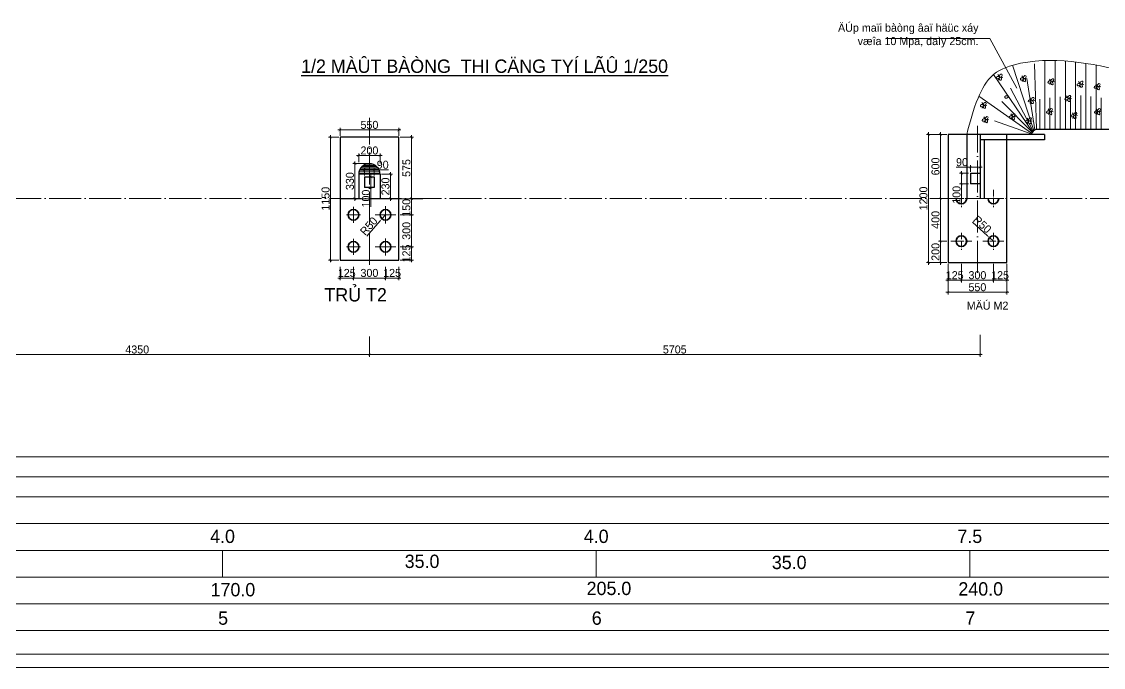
# Model space of a CAD drawing. Header units: millimetres. Extents: x -354608 to 492029, y -885357 to -234285.
# Drawn here: x -171098 to -69769, y -558518 to -498053 of the extents above; entities that cross this region are included whole.
import ezdxf

# ---------------------------------------------------------------- set-up
doc = ezdxf.new("R2010")
doc.units = ezdxf.units.MM
doc.header["$LTSCALE"] = 0.25
doc.header["$MEASUREMENT"] = 0
doc.header["$PDMODE"] = 34
doc.linetypes.add('ACAD_ISO04W100', pattern=[30, 24, -3, 0, -3])
doc.layers.get('0').update_dxf_attribs({"lineweight": 30})
for name, color, linetype, lineweight in [('!text', 130, 'Continuous', 20), ('!Truc', 1, 'ACAD_ISO04W100', 20), ('2', 253, 'Continuous', 15), ('dam', 1, 'Continuous', 35), ('duong 1', 1, 'Continuous', 30), ('duong 3', 3, 'Continuous', 30), ('duongtam', 3, 'ACAD_ISO04W100', 18)]:
    doc.layers.add(name, color=color, linetype=linetype, lineweight=lineweight)
doc.styles.add('K-THUOC', font='11_3664_VSWICONN.TTF')
doc.styles.get("Standard").update_dxf_attribs({"font": 'VNswitzerlandcondlight.TTF'})
doc.dimstyles.new('CHUAN TL 250', dxfattribs={"dimscale": 250, "dimtxt": 3, "dimasz": 1, "dimexe": 0.8, "dimexo": 0.5, "dimgap": 0.35, "dimtad": 1, "dimdec": 0, "dimlfac": 0.1, "dimzin": 0, "dimdsep": 46, "dimtxsty": 'K-THUOC', "dimblk": 'ARCHTICK', "dimcen": 1, "dimdle": 0.8, "dimclrd": 7, "dimclre": 7, "dimclrt": 256, "dimadec": 0, "dimazin": 0, "dimtfac": 1, "dimtdec": 0, "dimtmove": 0, "dimatfit": 3, "dimfxl": 0, "dimfrac": 2, "dimtolj": 1, "dimtzin": 0, "dimlwd": 15, "dimlwe": 15, "dimarcsym": 0})
doc.dimstyles.new('CHUAN TL 250$4', dxfattribs={"dimscale": 250, "dimtxt": 3, "dimasz": 1, "dimexe": 0.8, "dimexo": 0.5, "dimgap": 0.35, "dimtad": 1, "dimdec": 0, "dimlfac": 0.1, "dimzin": 0, "dimdsep": 46, "dimtxsty": 'K-THUOC', "dimblk1": 'ARCHTICK', "dimsah": 1, "dimcen": 1, "dimdle": 0.8, "dimclrd": 7, "dimclre": 7, "dimclrt": 256, "dimadec": 0, "dimazin": 0, "dimtfac": 1, "dimtdec": 0, "dimtmove": 0, "dimatfit": 3, "dimfxl": 0, "dimfrac": 2, "dimtolj": 1, "dimtzin": 0, "dimlwd": 15, "dimlwe": 15, "dimarcsym": 0})

# ---------------------------------------------------------------- blocks, each defined once
blk = doc.blocks.new('_ArchTick')
at = {"color": 0, "linetype": 'ByBlock', "const_width": 0.15}
blk.add_lwpolyline([(-0.5, -0.5), (0.5, 0.5)], dxfattribs=at)
blk = doc.blocks.new('*D132')
at = {"layer": '2', "color": 7, "lineweight": 15}
for p, q in [((-141269, -521023), (-141269, -522259)), ((-140019, -521023), (-140019, -522259)), ((-141469, -522059), (-139819, -522059))]:
    blk.add_line(p, q, dxfattribs=at)
at = {"layer": 'Defpoints', "color": 0}
for p in [(-141269, -520898), (-140019, -520898), (-140019, -522059)]:
    blk.add_point(p, dxfattribs=at)
at = {"layer": '2', "color": 7, "lineweight": 15, "xscale": 250, "yscale": 250, "zscale": 250, "rotation": 180}
blk.add_blockref('_ArchTick', (-141269, -522059), dxfattribs=at)
at = {"layer": '2', "color": 7, "lineweight": 15, "xscale": 250, "yscale": 250, "zscale": 250}
blk.add_blockref('_ArchTick', (-140019, -522059), dxfattribs=at)
at = {"layer": '2', "insert": (-140644, -521589), "char_height": 750, "attachment_point": 5, "style": 'K-THUOC'}
blk.add_mtext('\\A1;125', dxfattribs=at)
blk = doc.blocks.new('*D133')
at = {"layer": '2', "color": 7, "lineweight": 15}
for p, q in [((-140019, -521173), (-140019, -522259)), ((-137019, -521173), (-137019, -522259)), ((-140219, -522059), (-136819, -522059))]:
    blk.add_line(p, q, dxfattribs=at)
at = {"layer": 'Defpoints', "color": 0}
for p in [(-140019, -521048), (-137019, -521048), (-137019, -522059)]:
    blk.add_point(p, dxfattribs=at)
at = {"layer": '2', "color": 7, "lineweight": 15, "xscale": 250, "yscale": 250, "zscale": 250, "rotation": 180}
blk.add_blockref('_ArchTick', (-140019, -522059), dxfattribs=at)
at = {"layer": '2', "color": 7, "lineweight": 15, "xscale": 250, "yscale": 250, "zscale": 250}
blk.add_blockref('_ArchTick', (-137019, -522059), dxfattribs=at)
at = {"layer": '2', "insert": (-138519, -521589), "char_height": 750, "attachment_point": 5, "style": 'K-THUOC'}
blk.add_mtext('\\A1;300', dxfattribs=at)
blk = doc.blocks.new('*D134')
at = {"layer": '2', "color": 7, "lineweight": 15}
for p, q in [((-137019, -521023), (-137019, -522259)), ((-135769, -521023), (-135769, -522259)), ((-135569, -522059), (-137219, -522059))]:
    blk.add_line(p, q, dxfattribs=at)
at = {"layer": 'Defpoints', "color": 0}
for p in [(-137019, -520898), (-135769, -520898), (-137019, -522059)]:
    blk.add_point(p, dxfattribs=at)
at = {"layer": '2', "color": 7, "lineweight": 15, "xscale": 250, "yscale": 250, "zscale": 250, "rotation": 180}
blk.add_blockref('_ArchTick', (-137019, -522059), dxfattribs=at)
at = {"layer": '2', "color": 7, "lineweight": 15, "xscale": 250, "yscale": 250, "zscale": 250}
blk.add_blockref('_ArchTick', (-135769, -522059), dxfattribs=at)
at = {"layer": '2', "insert": (-136394, -521589), "char_height": 750, "attachment_point": 5, "style": 'K-THUOC'}
blk.add_mtext('\\A1;125', dxfattribs=at)
blk = doc.blocks.new('*D135')
at = {"layer": '2', "color": 7, "lineweight": 15}
for p, q in [((-138772, -518133), (-137514, -516706)), ((-137019, -516143), (-137349, -516519))]:
    blk.add_line(p, q, dxfattribs=at)
at = {"layer": '2', "color": 7}
blk.add_solid([(-137546, -516679), (-137483, -516734), (-137349, -516519)], dxfattribs=at)
at = {"layer": 'Defpoints', "color": 0}
for p in [(-137349, -516519), (-137019, -516143)]:
    blk.add_point(p, dxfattribs=at)
at = {"layer": '2', "insert": (-138579, -517202), "char_height": 750, "attachment_point": 5, "rotation": 48.61126, "style": 'K-THUOC'}
blk.add_mtext('\\A1;R50', dxfattribs=at)
blk = doc.blocks.new('*D137')
at = {"layer": '2', "color": 7, "lineweight": 15}
for p, q in [((-138844, -512593), (-138176, -512593)), ((-138376, -512393), (-138376, -513593)), ((-138844, -513593), (-138176, -513593)), ((-138376, -513593), (-138376, -515396))]:
    blk.add_line(p, q, dxfattribs=at)
at = {"layer": 'Defpoints', "color": 0}
for p in [(-138969, -512593), (-138969, -513593), (-138376, -513593)]:
    blk.add_point(p, dxfattribs=at)
at = {"layer": '2', "color": 7, "lineweight": 15, "xscale": 250, "yscale": 250, "zscale": 250}
for p, rotation in [((-138376, -512593), 90), ((-138376, -513593), 270)]:
    blk.add_blockref('_ArchTick', p, dxfattribs=dict(at, rotation=rotation))
at = {"layer": '2', "lineweight": 50, "insert": (-138846, -514620), "char_height": 750, "attachment_point": 5, "rotation": 90, "style": 'K-THUOC'}
blk.add_mtext('\\A1;100', dxfattribs=at)
blk = doc.blocks.new('*D138')
at = {"layer": '2', "color": 7, "lineweight": 15}
for p, q in [((-137394, -512343), (-136344, -512343)), ((-136544, -512143), (-136544, -514833)), ((-137394, -514633), (-136344, -514633))]:
    blk.add_line(p, q, dxfattribs=at)
at = {"layer": 'Defpoints', "color": 0}
for p in [(-137519, -512343), (-137519, -514633), (-136544, -514633)]:
    blk.add_point(p, dxfattribs=at)
at = {"layer": '2', "color": 7, "lineweight": 15, "xscale": 250, "yscale": 250, "zscale": 250}
for p, rotation in [((-136544, -512343), 90), ((-136544, -514633), 270)]:
    blk.add_blockref('_ArchTick', p, dxfattribs=dict(at, rotation=rotation))
at = {"layer": '2', "lineweight": 50, "insert": (-137014, -513488), "char_height": 750, "attachment_point": 5, "rotation": 90, "style": 'K-THUOC'}
blk.add_mtext('\\A1;230', dxfattribs=at)
blk = doc.blocks.new('*D139')
at = {"layer": '2', "color": 7, "lineweight": 15}
for p, q in [((-138644, -511343), (-140075, -511343)), ((-139875, -514833), (-139875, -511143)), ((-139644, -514633), (-140075, -514633))]:
    blk.add_line(p, q, dxfattribs=at)
at = {"layer": 'Defpoints', "color": 0}
for p in [(-139875, -511343), (-138519, -511343), (-139519, -514633)]:
    blk.add_point(p, dxfattribs=at)
at = {"layer": '2', "color": 7, "lineweight": 15, "xscale": 250, "yscale": 250, "zscale": 250}
for p, rotation in [((-139875, -511343), 90), ((-139875, -514633), 270)]:
    blk.add_blockref('_ArchTick', p, dxfattribs=dict(at, rotation=rotation))
at = {"layer": '2', "lineweight": 50, "insert": (-140345, -512988), "char_height": 750, "attachment_point": 5, "rotation": 90, "style": 'K-THUOC'}
blk.add_mtext('\\A1;330', dxfattribs=at)
blk = doc.blocks.new('*D136')
at = {"layer": '2', "color": 7, "lineweight": 15}
for p, q in [((-137319, -510590), (-139719, -510590)), ((-139519, -511218), (-139519, -510390)), ((-137519, -511341), (-137519, -510390))]:
    blk.add_line(p, q, dxfattribs=at)
at = {"layer": 'Defpoints', "color": 0}
for p in [(-139519, -510590), (-139519, -511343), (-137519, -511466)]:
    blk.add_point(p, dxfattribs=at)
at = {"layer": '2', "color": 7, "lineweight": 15, "xscale": 250, "yscale": 250, "zscale": 250, "rotation": 180}
blk.add_blockref('_ArchTick', (-139519, -510590), dxfattribs=at)
at = {"layer": '2', "color": 7, "lineweight": 15, "xscale": 250, "yscale": 250, "zscale": 250}
blk.add_blockref('_ArchTick', (-137519, -510590), dxfattribs=at)
at = {"layer": '2', "lineweight": 50, "insert": (-138519, -510120), "char_height": 750, "attachment_point": 5, "style": 'K-THUOC'}
blk.add_mtext('\\A1;200', dxfattribs=at)
blk = doc.blocks.new('*D140')
at = {"layer": '2', "color": 7, "lineweight": 15}
for p, q in [((-139169, -511927), (-138069, -511927)), ((-138969, -512468), (-138969, -511727)), ((-138069, -512468), (-138069, -511727)), ((-138069, -511927), (-136734, -511927))]:
    blk.add_line(p, q, dxfattribs=at)
at = {"layer": 'Defpoints', "color": 0}
for p in [(-138969, -512593), (-138069, -511927), (-138069, -512593)]:
    blk.add_point(p, dxfattribs=at)
at = {"layer": '2', "color": 7, "lineweight": 15, "xscale": 250, "yscale": 250, "zscale": 250, "rotation": 180}
blk.add_blockref('_ArchTick', (-138969, -511927), dxfattribs=at)
at = {"layer": '2', "color": 7, "lineweight": 15, "xscale": 250, "yscale": 250, "zscale": 250}
blk.add_blockref('_ArchTick', (-138069, -511927), dxfattribs=at)
at = {"layer": '2', "lineweight": 50, "insert": (-137276, -511456), "char_height": 750, "attachment_point": 5, "style": 'K-THUOC'}
blk.add_mtext('\\A1;90', dxfattribs=at)
blk = doc.blocks.new('*D141')
at = {"layer": '2', "color": 7, "lineweight": 15}
for p, q in [((-141469, -508196), (-135569, -508196)), ((-141269, -508758), (-141269, -507996)), ((-135769, -508758), (-135769, -507996))]:
    blk.add_line(p, q, dxfattribs=at)
at = {"layer": 'Defpoints', "color": 0}
for p in [(-135769, -508196), (-141269, -508883), (-135769, -508883)]:
    blk.add_point(p, dxfattribs=at)
at = {"layer": '2', "color": 7, "lineweight": 15, "xscale": 250, "yscale": 250, "zscale": 250, "rotation": 180}
blk.add_blockref('_ArchTick', (-141269, -508196), dxfattribs=at)
at = {"layer": '2', "color": 7, "lineweight": 15, "xscale": 250, "yscale": 250, "zscale": 250}
blk.add_blockref('_ArchTick', (-135769, -508196), dxfattribs=at)
at = {"layer": '2', "insert": (-138519, -507726), "char_height": 750, "attachment_point": 5, "style": 'K-THUOC'}
blk.add_mtext('\\A1;550', dxfattribs=at)
blk = doc.blocks.new('*D142')
at = {"layer": '2', "color": 7, "lineweight": 15}
for p, q in [((-135644, -508883), (-134383, -508883)), ((-134583, -508683), (-134583, -514833)), ((-135644, -514633), (-134383, -514633))]:
    blk.add_line(p, q, dxfattribs=at)
at = {"layer": 'Defpoints', "color": 0}
for p in [(-135769, -508883), (-135769, -514633), (-134583, -514633)]:
    blk.add_point(p, dxfattribs=at)
at = {"layer": '2', "color": 7, "lineweight": 15, "xscale": 250, "yscale": 250, "zscale": 250}
for p, rotation in [((-134583, -508883), 90), ((-134583, -514633), 270)]:
    blk.add_blockref('_ArchTick', p, dxfattribs=dict(at, rotation=rotation))
at = {"layer": '2', "insert": (-135052, -511758), "char_height": 750, "attachment_point": 5, "rotation": 90, "style": 'K-THUOC'}
blk.add_mtext('\\A1;575', dxfattribs=at)
blk = doc.blocks.new('*D143')
at = {"layer": '2', "color": 7, "lineweight": 15}
for p, q in [((-135644, -519143), (-134383, -519143)), ((-134583, -520583), (-134583, -518943)), ((-135644, -520383), (-134383, -520383))]:
    blk.add_line(p, q, dxfattribs=at)
at = {"layer": 'Defpoints', "color": 0}
for p in [(-135769, -519143), (-134583, -519143), (-135769, -520383)]:
    blk.add_point(p, dxfattribs=at)
at = {"layer": '2', "color": 7, "lineweight": 15, "xscale": 250, "yscale": 250, "zscale": 250}
for p, rotation in [((-134583, -519143), 90), ((-134583, -520383), 270)]:
    blk.add_blockref('_ArchTick', p, dxfattribs=dict(at, rotation=rotation))
at = {"layer": '2', "insert": (-135052, -519763), "char_height": 750, "attachment_point": 5, "rotation": 90, "style": 'K-THUOC'}
blk.add_mtext('\\A1;125', dxfattribs=at)
blk = doc.blocks.new('*D144')
at = {"layer": '2', "color": 7, "lineweight": 15}
for p, q in [((-135644, -516143), (-134383, -516143)), ((-134583, -519343), (-134583, -515943)), ((-135644, -519143), (-134383, -519143))]:
    blk.add_line(p, q, dxfattribs=at)
at = {"layer": 'Defpoints', "color": 0}
for p in [(-135769, -516143), (-134583, -516143), (-135769, -519143)]:
    blk.add_point(p, dxfattribs=at)
at = {"layer": '2', "color": 7, "lineweight": 15, "xscale": 250, "yscale": 250, "zscale": 250}
for p, rotation in [((-134583, -516143), 90), ((-134583, -519143), 270)]:
    blk.add_blockref('_ArchTick', p, dxfattribs=dict(at, rotation=rotation))
at = {"layer": '2', "insert": (-135053, -517643), "char_height": 750, "attachment_point": 5, "rotation": 90, "style": 'K-THUOC'}
blk.add_mtext('\\A1;300', dxfattribs=at)
blk = doc.blocks.new('*D145')
at = {"layer": '2', "color": 7, "lineweight": 15}
for p, q in [((-141394, -508883), (-142355, -508883)), ((-142155, -520583), (-142155, -508683)), ((-141394, -520383), (-142355, -520383))]:
    blk.add_line(p, q, dxfattribs=at)
at = {"layer": 'Defpoints', "color": 0}
for p in [(-142155, -508883), (-141269, -508883), (-141269, -520383)]:
    blk.add_point(p, dxfattribs=at)
at = {"layer": '2', "color": 7, "lineweight": 15, "xscale": 250, "yscale": 250, "zscale": 250}
for p, rotation in [((-142155, -508883), 90), ((-142155, -520383), 270)]:
    blk.add_blockref('_ArchTick', p, dxfattribs=dict(at, rotation=rotation))
at = {"layer": '2', "insert": (-142625, -514633), "char_height": 750, "attachment_point": 5, "rotation": 90, "style": 'K-THUOC'}
blk.add_mtext('\\A1;1150', dxfattribs=at)
blk = doc.blocks.new('*D146')
at = {"layer": '2', "color": 7, "lineweight": 15}
for p, q in [((-135149, -514633), (-134383, -514633)), ((-134583, -516343), (-134583, -514433)), ((-135149, -516143), (-134383, -516143))]:
    blk.add_line(p, q, dxfattribs=at)
at = {"layer": 'Defpoints', "color": 0}
for p in [(-135274, -514633), (-134583, -514633), (-135274, -516143)]:
    blk.add_point(p, dxfattribs=at)
at = {"layer": '2', "color": 7, "lineweight": 15, "xscale": 250, "yscale": 250, "zscale": 250}
for p, rotation in [((-134583, -514633), 90), ((-134583, -516143), 270)]:
    blk.add_blockref('_ArchTick', p, dxfattribs=dict(at, rotation=rotation))
at = {"layer": '2', "insert": (-135053, -515488), "char_height": 750, "attachment_point": 5, "rotation": 90, "style": 'K-THUOC'}
blk.add_mtext('\\A1;150', dxfattribs=at)
blk = doc.blocks.new('*D147')
at = {"layer": '2', "color": 7, "lineweight": 15}
for p, q in [((-82043, -516844), (-80627, -518114)), ((-80069, -518614), (-80441, -518280))]:
    blk.add_line(p, q, dxfattribs=at)
at = {"layer": '2', "color": 7}
blk.add_solid([(-80599, -518083), (-80655, -518145), (-80441, -518280)], dxfattribs=at)
at = {"layer": 'Defpoints', "color": 0}
for p in [(-80441, -518280), (-80069, -518614)]:
    blk.add_point(p, dxfattribs=at)
at = {"layer": '2', "lineweight": 50, "insert": (-81114, -517045), "char_height": 750, "attachment_point": 5, "rotation": 318.12064, "style": 'K-THUOC'}
blk.add_mtext('\\A1;R50', dxfattribs=at)
blk = doc.blocks.new('*D148')
at = {"layer": '2', "color": 7, "lineweight": 15}
for p, q in [((-84319, -520739), (-84319, -522470)), ((-83069, -520739), (-83069, -522470)), ((-84519, -522270), (-82869, -522270))]:
    blk.add_line(p, q, dxfattribs=at)
at = {"layer": 'Defpoints', "color": 0}
for p in [(-84319, -520614), (-83069, -520614), (-83069, -522270)]:
    blk.add_point(p, dxfattribs=at)
at = {"layer": '2', "color": 7, "lineweight": 15, "xscale": 250, "yscale": 250, "zscale": 250, "rotation": 180}
blk.add_blockref('_ArchTick', (-84319, -522270), dxfattribs=at)
at = {"layer": '2', "color": 7, "lineweight": 15, "xscale": 250, "yscale": 250, "zscale": 250}
blk.add_blockref('_ArchTick', (-83069, -522270), dxfattribs=at)
at = {"layer": '2', "insert": (-83694, -521801), "char_height": 750, "attachment_point": 5, "style": 'K-THUOC'}
blk.add_mtext('\\A1;125', dxfattribs=at)
blk = doc.blocks.new('*D149')
at = {"layer": '2', "color": 7, "lineweight": 15}
for p, q in [((-83068, -521384), (-83068, -522470)), ((-80068, -521384), (-80068, -522470)), ((-83268, -522270), (-79868, -522270))]:
    blk.add_line(p, q, dxfattribs=at)
at = {"layer": 'Defpoints', "color": 0}
for p in [(-83068, -521259), (-80068, -521259), (-80068, -522270)]:
    blk.add_point(p, dxfattribs=at)
at = {"layer": '2', "color": 7, "lineweight": 15, "xscale": 250, "yscale": 250, "zscale": 250, "rotation": 180}
blk.add_blockref('_ArchTick', (-83068, -522270), dxfattribs=at)
at = {"layer": '2', "color": 7, "lineweight": 15, "xscale": 250, "yscale": 250, "zscale": 250}
blk.add_blockref('_ArchTick', (-80068, -522270), dxfattribs=at)
at = {"layer": '2', "insert": (-81568, -521800), "char_height": 750, "attachment_point": 5, "style": 'K-THUOC'}
blk.add_mtext('\\A1;300', dxfattribs=at)
blk = doc.blocks.new('*D150')
at = {"layer": '2', "color": 7, "lineweight": 15}
for p, q in [((-80069, -520739), (-80069, -522470)), ((-78819, -520739), (-78819, -522470)), ((-78619, -522270), (-80269, -522270))]:
    blk.add_line(p, q, dxfattribs=at)
at = {"layer": 'Defpoints', "color": 0}
for p in [(-80069, -520614), (-78819, -520614), (-80069, -522270)]:
    blk.add_point(p, dxfattribs=at)
at = {"layer": '2', "color": 7, "lineweight": 15, "xscale": 250, "yscale": 250, "zscale": 250, "rotation": 180}
blk.add_blockref('_ArchTick', (-80069, -522270), dxfattribs=at)
at = {"layer": '2', "color": 7, "lineweight": 15, "xscale": 250, "yscale": 250, "zscale": 250}
blk.add_blockref('_ArchTick', (-78819, -522270), dxfattribs=at)
at = {"layer": '2', "insert": (-79444, -521801), "char_height": 750, "attachment_point": 5, "style": 'K-THUOC'}
blk.add_mtext('\\A1;125', dxfattribs=at)
blk = doc.blocks.new('*D151')
at = {"layer": '2', "color": 7, "lineweight": 15}
for p, q in [((-84319, -520739), (-84319, -523597)), ((-78819, -520739), (-78819, -523597)), ((-78619, -523397), (-84519, -523397))]:
    blk.add_line(p, q, dxfattribs=at)
at = {"layer": 'Defpoints', "color": 0}
for p in [(-84319, -520614), (-78819, -520614), (-84319, -523397)]:
    blk.add_point(p, dxfattribs=at)
at = {"layer": '2', "color": 7, "lineweight": 15, "xscale": 250, "yscale": 250, "zscale": 250, "rotation": 180}
blk.add_blockref('_ArchTick', (-84319, -523397), dxfattribs=at)
at = {"layer": '2', "color": 7, "lineweight": 15, "xscale": 250, "yscale": 250, "zscale": 250}
blk.add_blockref('_ArchTick', (-78819, -523397), dxfattribs=at)
at = {"layer": '2', "insert": (-81569, -522927), "char_height": 750, "attachment_point": 5, "style": 'K-THUOC'}
blk.add_mtext('\\A1;550', dxfattribs=at)
blk = doc.blocks.new('*D152')
at = {"layer": '2', "color": 7, "lineweight": 15}
for p, q in [((-84444, -508614), (-85223, -508614)), ((-85023, -508414), (-85023, -514814)), ((-84444, -514614), (-85223, -514614))]:
    blk.add_line(p, q, dxfattribs=at)
at = {"layer": 'Defpoints', "color": 0}
for p in [(-84319, -508614), (-85023, -514614), (-84319, -514614)]:
    blk.add_point(p, dxfattribs=at)
at = {"layer": '2', "color": 7, "lineweight": 15, "xscale": 250, "yscale": 250, "zscale": 250}
for p, rotation in [((-85023, -508614), 90), ((-85023, -514614), 270)]:
    blk.add_blockref('_ArchTick', p, dxfattribs=dict(at, rotation=rotation))
at = {"layer": '2', "insert": (-85493, -511614), "char_height": 750, "attachment_point": 5, "rotation": 90, "style": 'K-THUOC'}
blk.add_mtext('\\A1;600', dxfattribs=at)
blk = doc.blocks.new('*D153')
at = {"layer": '2', "color": 7, "lineweight": 15}
for p, q in [((-84444, -514614), (-85223, -514614)), ((-85023, -514414), (-85023, -518814)), ((-84444, -518614), (-85223, -518614))]:
    blk.add_line(p, q, dxfattribs=at)
at = {"layer": 'Defpoints', "color": 0}
for p in [(-84319, -514614), (-85023, -518614), (-84319, -518614)]:
    blk.add_point(p, dxfattribs=at)
at = {"layer": '2', "color": 7, "lineweight": 15, "xscale": 250, "yscale": 250, "zscale": 250}
for p, rotation in [((-85023, -514614), 90), ((-85023, -518614), 270)]:
    blk.add_blockref('_ArchTick', p, dxfattribs=dict(at, rotation=rotation))
at = {"layer": '2', "insert": (-85493, -516614), "char_height": 750, "attachment_point": 5, "rotation": 90, "style": 'K-THUOC'}
blk.add_mtext('\\A1;400', dxfattribs=at)
blk = doc.blocks.new('*D154')
at = {"layer": '2', "color": 7, "lineweight": 15}
for p, q in [((-84444, -508614), (-86349, -508614)), ((-86149, -508414), (-86149, -520814)), ((-84444, -520614), (-86349, -520614))]:
    blk.add_line(p, q, dxfattribs=at)
at = {"layer": 'Defpoints', "color": 0}
for p in [(-84319, -508614), (-86149, -520614), (-84319, -520614)]:
    blk.add_point(p, dxfattribs=at)
at = {"layer": '2', "color": 7, "lineweight": 15, "xscale": 250, "yscale": 250, "zscale": 250}
for p, rotation in [((-86149, -508614), 90), ((-86149, -520614), 270)]:
    blk.add_blockref('_ArchTick', p, dxfattribs=dict(at, rotation=rotation))
at = {"layer": '2', "insert": (-86619, -514614), "char_height": 750, "attachment_point": 5, "rotation": 90, "style": 'K-THUOC'}
blk.add_mtext('\\A1;1200', dxfattribs=at)
blk = doc.blocks.new('*D156')
at = {"layer": '2', "color": 7, "lineweight": 15}
for p, q in [((-82219, -511685), (-83553, -511685)), ((-82219, -512118), (-82219, -511485)), ((-81119, -511685), (-82219, -511685)), ((-81319, -512118), (-81319, -511485))]:
    blk.add_line(p, q, dxfattribs=at)
at = {"layer": 'Defpoints', "color": 0}
for p in [(-82219, -511685), (-82219, -512243), (-81319, -512243)]:
    blk.add_point(p, dxfattribs=at)
at = {"layer": '2', "color": 7, "lineweight": 15, "xscale": 250, "yscale": 250, "zscale": 250, "rotation": 180}
blk.add_blockref('_ArchTick', (-82219, -511685), dxfattribs=at)
at = {"layer": '2', "color": 7, "lineweight": 15, "xscale": 250, "yscale": 250, "zscale": 250}
blk.add_blockref('_ArchTick', (-81319, -511685), dxfattribs=at)
at = {"layer": '2', "insert": (-83011, -511215), "char_height": 750, "attachment_point": 5, "style": 'K-THUOC'}
blk.add_mtext('\\A1;90', dxfattribs=at)
blk = doc.blocks.new('*D155')
at = {"layer": '2', "color": 7, "lineweight": 15}
for p, q in [((-82402, -512243), (-83252, -512243)), ((-83052, -512043), (-83052, -513243)), ((-82418, -513243), (-83252, -513243)), ((-83052, -513243), (-83052, -515046))]:
    blk.add_line(p, q, dxfattribs=at)
at = {"layer": 'Defpoints', "color": 0}
for p in [(-82277, -512243), (-83052, -513243), (-82293, -513243)]:
    blk.add_point(p, dxfattribs=at)
at = {"layer": '2', "color": 7, "lineweight": 15, "xscale": 250, "yscale": 250, "zscale": 250}
for p, rotation in [((-83052, -512243), 90), ((-83052, -513243), 270)]:
    blk.add_blockref('_ArchTick', p, dxfattribs=dict(at, rotation=rotation))
at = {"layer": '2', "insert": (-83522, -514270), "char_height": 750, "attachment_point": 5, "rotation": 90, "style": 'K-THUOC'}
blk.add_mtext('\\A1;100', dxfattribs=at)
blk = doc.blocks.new('*D164')
at = {"layer": '2', "color": 7, "lineweight": 15}
for p, q in [((-138519, -527529), (-138519, -529428)), ((-81319, -527389), (-81319, -529428)), ((-138719, -529228), (-81119, -529228))]:
    blk.add_line(p, q, dxfattribs=at)
at = {"layer": 'Defpoints', "color": 0}
for p in [(-138519, -527404), (-81319, -527264), (-81319, -529228)]:
    blk.add_point(p, dxfattribs=at)
at = {"layer": '2', "color": 7, "lineweight": 15, "xscale": 250, "yscale": 250, "zscale": 250, "rotation": 180}
blk.add_blockref('_ArchTick', (-138519, -529228), dxfattribs=at)
at = {"layer": '2', "color": 7, "lineweight": 15, "xscale": 250, "yscale": 250, "zscale": 250}
blk.add_blockref('_ArchTick', (-81319, -529228), dxfattribs=at)
at = {"layer": '2', "insert": (-109919, -528758), "char_height": 750, "attachment_point": 5, "style": 'K-THUOC'}
blk.add_mtext('\\A1;5705', dxfattribs=at)
blk = doc.blocks.new('*D165')
at = {"layer": '2', "color": 7, "lineweight": 15}
for p, q in [((-182019, -527459), (-182019, -529428)), ((-138519, -528007), (-138519, -529428)), ((-182219, -529228), (-138319, -529228))]:
    blk.add_line(p, q, dxfattribs=at)
at = {"layer": 'Defpoints', "color": 0}
for p in [(-182019, -527334), (-138519, -527882), (-138519, -529228)]:
    blk.add_point(p, dxfattribs=at)
at = {"layer": '2', "color": 7, "lineweight": 15, "xscale": 250, "yscale": 250, "zscale": 250, "rotation": 180}
blk.add_blockref('_ArchTick', (-182019, -529228), dxfattribs=at)
at = {"layer": '2', "color": 7, "lineweight": 15, "xscale": 250, "yscale": 250, "zscale": 250}
blk.add_blockref('_ArchTick', (-138519, -529228), dxfattribs=at)
at = {"layer": '2', "insert": (-160269, -528758), "char_height": 750, "attachment_point": 5, "style": 'K-THUOC'}
blk.add_mtext('\\A1;4350', dxfattribs=at)
blk = doc.blocks.new('*D810')
at = {"layer": '2', "color": 7, "lineweight": 15}
for p, q in [((-84444, -518614), (-85223, -518614)), ((-85023, -520814), (-85023, -518414)), ((-84444, -520614), (-85223, -520614))]:
    blk.add_line(p, q, dxfattribs=at)
at = {"layer": 'Defpoints', "color": 0}
for p in [(-85023, -518614), (-84319, -518614), (-84319, -520614)]:
    blk.add_point(p, dxfattribs=at)
at = {"layer": '2', "color": 7, "lineweight": 15, "xscale": 250, "yscale": 250, "zscale": 250}
for p, rotation in [((-85023, -518614), 90), ((-85023, -520614), 270)]:
    blk.add_blockref('_ArchTick', p, dxfattribs=dict(at, rotation=rotation))
at = {"layer": '2', "insert": (-85493, -519614), "char_height": 750, "attachment_point": 5, "rotation": 90, "style": 'K-THUOC'}
blk.add_mtext('\\A1;200', dxfattribs=at)

msp = doc.modelspace()

# ---------------------------------------------------------------- linework, layer by layer
at = {"layer": '!text', "color": 2}
for p, q in [((-76281.5, -508247.9), (-78289.3, -502137.3)), ((-76038.6, -508133.5), (-76229.4, -502011.2)), ((-76405.9, -508367.1), (-80071.5, -503013.4)), ((-76199.8, -508195.9), (-76928.8, -503384)), ((-76358.1, -508314), (-78467.1, -504270.5)), ((-76493.8, -508507.3), (-81437.1, -505037.1)), ((-76439.8, -508412.5), (-79284.9, -505516.7)), ((-76518.2, -508566.2), (-79965.7, -507328.4)), ((-141268.6, -514633.5), (-133517.1, -514633.5)), ((-343464.9, -538812.3), (-39561.6, -538812.3)), ((-322182.5, -540687.3), (-41792.9, -540687.3)), ((-343464.9, -542562.3), (-39561.6, -542562.3)), ((-343464.9, -545062.3), (-39561.6, -545062.3)), ((-343464.9, -547562.3), (-39561.6, -547562.3)), ((-152268.6, -550062.3), (-152268.6, -547562.3)), ((-117268.6, -550062.3), (-117268.6, -547562.3)), ((-82268.6, -550062.3), (-82268.6, -547562.3)), ((-343464.9, -550062.3), (-39561.6, -550062.3)), ((-343464.9, -552562.3), (-39561.6, -552562.3)), ((-343464.9, -555062.3), (-39561.6, -555062.3))]:
    msp.add_line(p, q, dxfattribs=at)
msp.add_spline([(-41802.2, -508133.5), (-56410.3, -505184.4), (-66695.7, -502944.3), (-77528.8, -501956.4), (-80055.7, -503000.2), (-81509.5, -505207.2), (-82568.6, -508614.3)], degree=3, dxfattribs=at)
at = {"layer": '!Truc', "ltscale": 500}
for p, q in [((-140018.6, -516877.6), (-140018.6, -515384)), ((-137025.3, -515345.9), (-137025.3, -516941.1)), ((-139342, -516143.5), (-140672.5, -516143.5)), ((-137995.3, -516143.5), (-136042, -516143.5)), ((-140018.6, -519877.6), (-140018.6, -518384)), ((-137025.3, -518345.9), (-137025.3, -519941.1)), ((-139342, -519143.5), (-140672.5, -519143.5)), ((-137995.3, -519143.5), (-136042, -519143.5))]:
    msp.add_line(p, q, dxfattribs=at)
at = {"layer": '2'}
for p, q in [((-80397.7, -499624.6), (-90134.9, -499636.8)), ((-77860.6, -504272.5), (-80397.7, -499624.6)), ((-75248.2, -508133.5), (-75248.2, -501695.4)), ((-74288.2, -508133.5), (-74288.2, -501690.3)), ((-73328.2, -508133.5), (-73328.2, -501737.6)), ((-72368.2, -508133.5), (-72368.2, -501830.7)), ((-71408.2, -508133.5), (-71408.2, -501962.8)), ((-70448.2, -508133.5), (-70448.2, -502127)), ((-79479.4, -503241.7), (-79648.9, -503002.9)), ((-79479.4, -503241.7), (-79616, -503529.7)), ((-79479.4, -503241.7), (-79175.2, -503272.6)), ((-77231.6, -503371.9), (-77401, -503133.1)), ((-77231.6, -503371.9), (-77368.1, -503659.9)), ((-77231.6, -503371.9), (-76927.3, -503402.8)), ((-74654.5, -503665.2), (-74824, -503426.4)), ((-74654.5, -503665.2), (-74791.1, -503953.2)), ((-74654.5, -503665.2), (-74350.3, -503696.1)), ((-71916.6, -503893.4), (-72086.1, -503654.6)), ((-71916.6, -503893.4), (-72053.1, -504181.4)), ((-71916.6, -503893.4), (-71612.4, -503924.3)), ((-70320.3, -504121.2), (-70489.8, -503882.4)), ((-70320.3, -504121.2), (-70456.8, -504409.2)), ((-70320.3, -504121.2), (-70016.1, -504152.1)), ((-76502.1, -505420.1), (-76671.5, -505181.2)), ((-76502.1, -505420.1), (-76638.6, -505708)), ((-76502.1, -505420.1), (-76197.9, -505450.9)), ((-75728.2, -508133.5), (-75728.2, -505308.9)), ((-74768.2, -508133.5), (-74768.2, -505198.1)), ((-73808.2, -508133.5), (-73808.2, -505087.2)), ((-73058.2, -505227.2), (-73227.7, -504988.3)), ((-73058.2, -505227.2), (-73194.7, -505515.1)), ((-73058.2, -505227.2), (-72754, -505258)), ((-72848.2, -508133.5), (-72848.2, -504976.4)), ((-71888.2, -508133.5), (-71888.2, -504972)), ((-70928.2, -508133.5), (-70928.2, -505074.1)), ((-69968.2, -508133.5), (-69968.2, -505176.2)), ((-80978, -505877.5), (-81147.5, -505638.7)), ((-80978, -505877.5), (-81114.5, -506165.5)), ((-80978, -505877.5), (-80673.8, -505908.4)), ((-74784.8, -506463.7), (-74954.3, -506224.9)), ((-74784.8, -506463.7), (-74921.4, -506751.7)), ((-74784.8, -506463.7), (-74480.6, -506494.6)), ((-72503, -506822.1), (-72672.5, -506583.2)), ((-70287.7, -506464.1), (-70457.2, -506225.3)), ((-70287.7, -506464.1), (-70424.2, -506752.1)), ((-70287.7, -506464.1), (-69983.5, -506495)), ((-80800.2, -507212.8), (-80969.7, -506974)), ((-80800.2, -507212.8), (-80936.7, -507500.8)), ((-80800.2, -507212.8), (-80496, -507243.7)), ((-78273.3, -506929.8), (-78442.8, -506690.9)), ((-78273.3, -506929.8), (-78409.8, -507217.7)), ((-78273.3, -506929.8), (-77969.1, -506960.6)), ((-76738.2, -507330.8), (-76907.7, -507091.9)), ((-76738.2, -507330.8), (-76874.8, -507618.8)), ((-76738.2, -507330.8), (-76434, -507361.6)), ((-72503, -506822.1), (-72639.5, -507110.1)), ((-72503, -506822.1), (-72198.8, -506852.9))]:
    msp.add_line(p, q, dxfattribs=at)
at = {"layer": '2', "lineweight": 9}
for p, q in [((-137814.7, -511633.2), (-139222.5, -511633.2)), ((-137965.9, -511510.1), (-139071.3, -511510.1)), ((-138197.5, -511396.4), (-138839.8, -511396.4)), ((-139515.7, -512267.7), (-137521.5, -512267.7)), ((-137542.6, -512125.6), (-139494.6, -512125.6)), ((-137589.3, -511974.1), (-139447.9, -511974.1)), ((-137643, -511860.5), (-139394.2, -511860.5)), ((-137723.2, -511737.4), (-139314, -511737.4))]:
    msp.add_line(p, q, dxfattribs=at)
at = {"layer": '2', "color": 1, "lineweight": 5}
for p, q in [((-348358.2, -557268.3), (68322.4, -557268.3)), ((-354608.2, -558518.3), (69572.4, -558518.3))]:
    msp.add_line(p, q, dxfattribs=at)
at = {"layer": '2', "extrusion": (0, 0, -1)}
for centre, major_axis in [((-79637.4, -503289.4), (156.5, 52.4)), ((-79415.5, -503393.9), (63.7, -152.3)), ((-79374.8, -503114.1), (104.8, 127.5)), ((-77389.5, -503419.6), (156.5, 52.4)), ((-77167.6, -503524.1), (63.7, -152.3)), ((-77126.9, -503244.2), (104.8, 127.5)), ((-74812.5, -503712.9), (156.5, 52.4)), ((-74549.9, -503537.5), (104.8, 127.5)), ((-71812, -503765.7), (104.8, 127.5)), ((-74590.6, -503817.4), (63.7, -152.3)), ((-72074.5, -503941.1), (156.5, 52.4)), ((-71852.6, -504045.6), (63.7, -152.3)), ((-70478.2, -504168.9), (156.5, 52.4)), ((-70256.3, -504273.4), (63.7, -152.3)), ((-70215.7, -503993.5), (104.8, 127.5)), ((-80873.4, -505749.8), (104.8, 127.5)), ((-78855.5, -505111.7), (156.5, 52.4)), ((-76660, -505467.7), (156.5, 52.4)), ((-76438.1, -505572.2), (63.7, -152.3)), ((-76397.4, -505292.4), (104.8, 127.5)), ((-73216.2, -505274.8), (156.5, 52.4)), ((-72994.3, -505379.3), (63.7, -152.3)), ((-72953.6, -505099.5), (104.8, 127.5)), ((-81135.9, -505925.2), (156.5, 52.4)), ((-80914, -506029.7), (63.7, -152.3)), ((-78168.7, -506802.1), (104.8, 127.5)), ((-74942.8, -506511.3), (156.5, 52.4)), ((-74720.9, -506615.9), (63.7, -152.3)), ((-74680.2, -506336), (104.8, 127.5)), ((-72398.4, -506694.4), (104.8, 127.5)), ((-70445.6, -506511.8), (156.5, 52.4)), ((-70223.8, -506616.3), (63.7, -152.3)), ((-70183.1, -506336.4), (104.8, 127.5)), ((-80958.2, -507260.5), (156.5, 52.4)), ((-80736.3, -507365), (63.7, -152.3)), ((-80695.6, -507085.1), (104.8, 127.5)), ((-78431.2, -506977.4), (156.5, 52.4)), ((-78209.3, -507081.9), (63.7, -152.3)), ((-76896.2, -507378.4), (156.5, 52.4)), ((-76674.3, -507482.9), (63.7, -152.3)), ((-76633.6, -507203.1), (104.8, 127.5)), ((-72660.9, -506869.7), (156.5, 52.4)), ((-72439, -506974.2), (63.7, -152.3))]:
    msp.add_ellipse(centre, major_axis=major_axis, ratio=0.65581508, start_param=-3.14159265, end_param=3.14159265, dxfattribs=at)
at = {"layer": 'dam'}
for centre in [(-140018.6, -516143.5), (-137018.6, -516143.5), (-140018.6, -519143.5), (-137018.6, -519143.5), (-83068.6, -518614.3), (-80068.6, -518614.3)]:
    msp.add_circle(centre, 500, dxfattribs=at)
for centre in [(-83068.6, -514613.9), (-80068.6, -514613.9)]:
    msp.add_arc(centre, 500, 180, 0, dxfattribs=at)
at = {"layer": 'duong 1'}
for p, q in [((-84318.6, -508614.3), (-84318.6, -520614.3)), ((-75288.6, -508614.3), (-84318.6, -508614.3)), ((-82568.6, -508614.3), (-82568.6, -514633.5)), ((-81318.6, -508614.3), (-81318.6, -514633.5)), ((-78818.6, -520614.3), (-78818.6, -508614.3)), ((-76038.6, -508133.5), (-41802.2, -508133.5)), ((-75288.6, -508614.3), (-75288.6, -509133.5)), ((-75288.6, -509133.5), (-81318.6, -509133.5)), ((-81318.6, -509133.5), (-81318.6, -514633.5)), ((-80918.6, -514633.5), (-80918.6, -509133.5)), ((-139518.6, -512343.5), (-139518.6, -514633.5)), ((-137518.6, -512343.5), (-139518.6, -512343.5)), ((-138968.6, -512593.5), (-138968.6, -513593.5)), ((-138968.6, -512593.5), (-138068.6, -512593.5)), ((-138068.6, -512593.5), (-138068.6, -513593.5)), ((-137518.6, -512343.5), (-137518.6, -514633.5)), ((-82218.6, -512243.5), (-82218.6, -513243.5)), ((-82218.6, -512243.5), (-81318.6, -512243.5)), ((-81318.6, -512263.5), (-81318.6, -513263.5)), ((-138068.6, -513593.5), (-138968.6, -513593.5)), ((-81318.6, -513243.5), (-82218.6, -513243.5)), ((-84318.6, -520614.3), (-78818.6, -520614.3))]:
    msp.add_line(p, q, dxfattribs=at)
msp.add_lwpolyline([(-141268.6, -520383.5), (-135768.6, -520383.5), (-135768.6, -508883.5), (-141268.6, -508883.5)], close=True, dxfattribs=at)
for centre, radius, start, end in [((-75873.6, -508798.4), 685.1, 103.933573, 166.066427), ((-138518.6, -512343.5), 1000, 0, 180)]:
    msp.add_arc(centre, radius, start, end, dxfattribs=at)
at = {"layer": 'duongtam', "ltscale": 500}
for p, q in [((-138518.6, -520813.6), (-138518.6, -507054.1)), ((-81568.6, -521563.6), (-81568.6, -507804.1)), ((-322268.6, -514633.5), (-37409.4, -514610.5))]:
    msp.add_line(p, q, dxfattribs=at)
at = {"layer": 'duongtam', "ltscale": 100}
for p, q in [((-82098.6, -514613.9), (-84051.9, -514613.9)), ((-83068.6, -513816.3), (-83068.6, -515411.5)), ((-79098.6, -514613.9), (-81051.9, -514613.9)), ((-80068.6, -513816.3), (-80068.6, -515411.5)), ((-82098.6, -518614.3), (-84051.9, -518614.3)), ((-83068.6, -517816.7), (-83068.6, -519411.9)), ((-79098.6, -518614.3), (-81051.9, -518614.3)), ((-80068.6, -517816.7), (-80068.6, -519411.9))]:
    msp.add_line(p, q, dxfattribs=at)

# ---------------------------------------------------------------- texts
at = {"layer": 'duong 3', "width": 50000}
for s, insert, char_height, attachment_point in [('{\\H0.8333x;ÄÚp maïi bàòng âaï häüc xáy\\P væîa 10 Mpa, daìy 25cm.}', (-81467, -498248.7), 900, 3), ('{\\L1/2 MÀÛT BÀÒNG  THI CÄNG TYÍ LÃÛ 1/250}', (-144917.8, -501600.7), 1250, 1), ('TRUÛ T2', (-136885, -523007.8), 1250, 3), ('MÄÚ M2', (-82566.8, -524272.1), 750, 1), ('4.0', (-153439.3, -545623.1), 1250, 1), ('4.0', (-118439.3, -545623.1), 1250, 1), ('7.5', (-83439.3, -545623.1), 1250, 1), ('35.0', (-135214.4, -547963.8), 1250, 1), ('35.0', (-100825.9, -548065.4), 1250, 1), ('170.0', (-153397.7, -550618.5), 1250, 1), ('205.0', (-118172.8, -550497.8), 1250, 1), ('240.0', (-83347.8, -550547), 1250, 1), ('5', (-152692.4, -553281), 1250, 1), ('6', (-117692.4, -553281), 1250, 1), ('7', (-82692.4, -553281), 1250, 1)]:
    msp.add_mtext(s, dxfattribs=dict(at, insert=insert, char_height=char_height, attachment_point=attachment_point))

# ---------------------------------------------------------------- dimensions: what is measured, and where the dimension line sits
at = {"layer": '2'}
for base, p1, p2, picture, middle in [((-135768.6, -508196.4), (-141268.6, -508883.5), (-135768.6, -508883.5), '*D141', (-138518.6, -507726.1)), ((-84318.6, -523396.9), (-78818.6, -520614.3), (-84318.6, -520614.3), '*D151', (-81568.6, -522926.7)), ((-137018.6, -522058.8), (-140018.6, -521047.7), (-137018.6, -521047.7), '*D133', (-138518.6, -521588.6)), ((-80067.6, -522270.4), (-83067.6, -521259.3), (-80067.6, -521259.3), '*D149', (-81567.6, -521800.1)), ((-138518.6, -529228.2), (-182018.6, -527334.1), (-138518.6, -527881.6), '*D165', (-160268.6, -528757.9))]:
    dim = msp.add_linear_dim(base=base, p1=p1, p2=p2, dimstyle='CHUAN TL 250', dxfattribs=at)
    dim.commit()
    dim.dimension.update_dxf_attribs({"geometry": picture, "text_midpoint": middle})
for base, p1, p2, picture, middle in [((-86148.6, -520614.3), (-84318.6, -508614.3), (-84318.6, -520614.3), '*D154', (-86618.9, -514614.3)), ((-85023, -514614.3), (-84318.6, -508614.3), (-84318.6, -514614.3), '*D152', (-85493.3, -511614.3)), ((-142154.7, -508883.5), (-141268.6, -520383.5), (-141268.6, -508883.5), '*D145', (-142625, -514633.5)), ((-134582.7, -514633.5), (-135768.6, -508883.5), (-135768.6, -514633.5), '*D142', (-135052.2, -511758.5)), ((-85023, -518614.3), (-84318.6, -514614.3), (-84318.6, -518614.3), '*D153', (-85493.3, -516614.3)), ((-134582.7, -516143.5), (-135768.6, -519143.5), (-135768.6, -516143.5), '*D144', (-135053, -517643.5)), ((-85023, -518614.3), (-84318.6, -520614.3), (-84318.6, -518614.3), '*D810', (-85493.3, -519614.3))]:
    dim = msp.add_linear_dim(base=base, p1=p1, p2=p2, angle=90, dimstyle='CHUAN TL 250', dxfattribs=at)
    dim.commit()
    dim.dimension.update_dxf_attribs({"geometry": picture, "text_midpoint": middle})
at = {"layer": '2', "lineweight": 50}
for base, p1, p2, picture, middle in [((-139518.6, -510590), (-137518.6, -511466.4), (-139518.6, -511343.5), '*D136', (-138518.6, -510119.7)), ((-138068.6, -511926.8), (-138968.6, -512593.5), (-138068.6, -512593.5), '*D140', (-137276.2, -511456.5))]:
    dim = msp.add_linear_dim(base=base, p1=p1, p2=p2, dimstyle='CHUAN TL 250', dxfattribs=at)
    dim.commit()
    dim.dimension.update_dxf_attribs({"geometry": picture, "text_midpoint": middle})
for base, p1, p2, text, picture, middle in [((-139875.1, -511343.5), (-139518.6, -514633.5), (-138518.6, -511343.5), '330', '*D139', (-140345.4, -512988.5)), ((-136543.7, -514633.5), (-137518.6, -512343.5), (-137518.6, -514633.5), '230', '*D138', (-137014, -513488.5))]:
    dim = msp.add_linear_dim(base=base, p1=p1, p2=p2, angle=90, text=text, dimstyle='CHUAN TL 250', dxfattribs=at)
    dim.commit()
    dim.dimension.update_dxf_attribs({"geometry": picture, "text_midpoint": middle})
at = {"layer": '2', "color": 6}
dim = msp.add_linear_dim(base=(-82218.6, -511685.2), p1=(-81318.6, -512243.5), p2=(-82218.6, -512243.5), dimstyle='CHUAN TL 250', dxfattribs=at)
dim.commit()
dim.dimension.update_dxf_attribs({"geometry": '*D156', "text_midpoint": (-83011, -511214.9)})
at = {"layer": '2', "lineweight": 50}
dim = msp.add_linear_dim(base=(-138375.9, -513593.5), p1=(-138968.6, -512593.5), p2=(-138968.6, -513593.5), angle=90, dimstyle='CHUAN TL 250', dxfattribs=at)
dim.commit()
dim.dimension.update_dxf_attribs({"geometry": '*D137', "text_midpoint": (-138846.2, -514619.6)})
at = {"layer": '2', "color": 6}
dim = msp.add_linear_dim(base=(-83051.6, -513243.5), p1=(-82277.1, -512243.5), p2=(-82292.7, -513243.5), angle=90, dimstyle='CHUAN TL 250', dxfattribs=at)
dim.commit()
dim.dimension.update_dxf_attribs({"geometry": '*D155', "text_midpoint": (-83521.8, -514269.6)})
at = {"layer": '2'}
for base, p1, p2, text, picture, middle in [((-134582.7, -514633.5), (-135274.1, -516143.5), (-135274.1, -514633.5), '150', '*D146', (-134582.7, -515488.5)), ((-134582.7, -519143.5), (-135768.6, -520383.5), (-135768.6, -519143.5), '125', '*D143', (-134582.7, -519763.5))]:
    dim = msp.add_linear_dim(base=base, p1=p1, p2=p2, angle=90, text=text, dimstyle='CHUAN TL 250', dxfattribs=at)
    dim.commit()
    dim.dimension.update_dxf_attribs({"geometry": picture, "text_midpoint": middle, "dimtype": 160})
dim = msp.add_radius_dim(center=(-137018.6, -516143.5), mpoint=(-137349.2, -516518.6), dimstyle='CHUAN TL 250$4', dxfattribs=at)
dim.commit()
dim.dimension.update_dxf_attribs({"geometry": '*D135', "text_midpoint": (-138578.6, -517202.3)})
at = {"layer": '2', "lineweight": 50}
dim = msp.add_radius_dim(center=(-80068.6, -518614.3), mpoint=(-80440.9, -518280.5), dimstyle='CHUAN TL 250$4', dxfattribs=at)
dim.commit()
dim.dimension.update_dxf_attribs({"geometry": '*D147', "text_midpoint": (-81114.1, -517045.3)})
at = {"layer": '2'}
for base, p1, p2, picture, middle in [((-83068.6, -522270.4), (-84318.6, -520614.3), (-83068.6, -520614.3), '*D148', (-83693.6, -522270.4)), ((-140018.6, -522058.8), (-141268.6, -520897.7), (-140018.6, -520897.7), '*D132', (-140643.6, -522058.8))]:
    dim = msp.add_linear_dim(base=base, p1=p1, p2=p2, dimstyle='CHUAN TL 250', dxfattribs=at)
    dim.commit()
    dim.dimension.update_dxf_attribs({"geometry": picture, "text_midpoint": middle, "dimtype": 160})
for base, p1, p2, picture, middle in [((-80068.6, -522270.4), (-78818.6, -520614.3), (-80068.6, -520614.3), '*D150', (-79443.6, -522270.4)), ((-137018.6, -522058.8), (-135768.6, -520897.7), (-137018.6, -520897.7), '*D134', (-136393.6, -522058.8))]:
    dim = msp.add_linear_dim(base=base, p1=p1, p2=p2, angle=180, dimstyle='CHUAN TL 250', dxfattribs=at)
    dim.commit()
    dim.dimension.update_dxf_attribs({"geometry": picture, "text_midpoint": middle, "dimtype": 160})
dim = msp.add_linear_dim(base=(-81318.6, -529228.2), p1=(-138518.6, -527403.5), p2=(-81318.6, -527264.3), text='5705', dimstyle='CHUAN TL 250', dxfattribs=at)
dim.commit()
dim.dimension.update_dxf_attribs({"geometry": '*D164', "text_midpoint": (-109918.6, -528757.9)})

doc.saveas('drawing.dxf')
